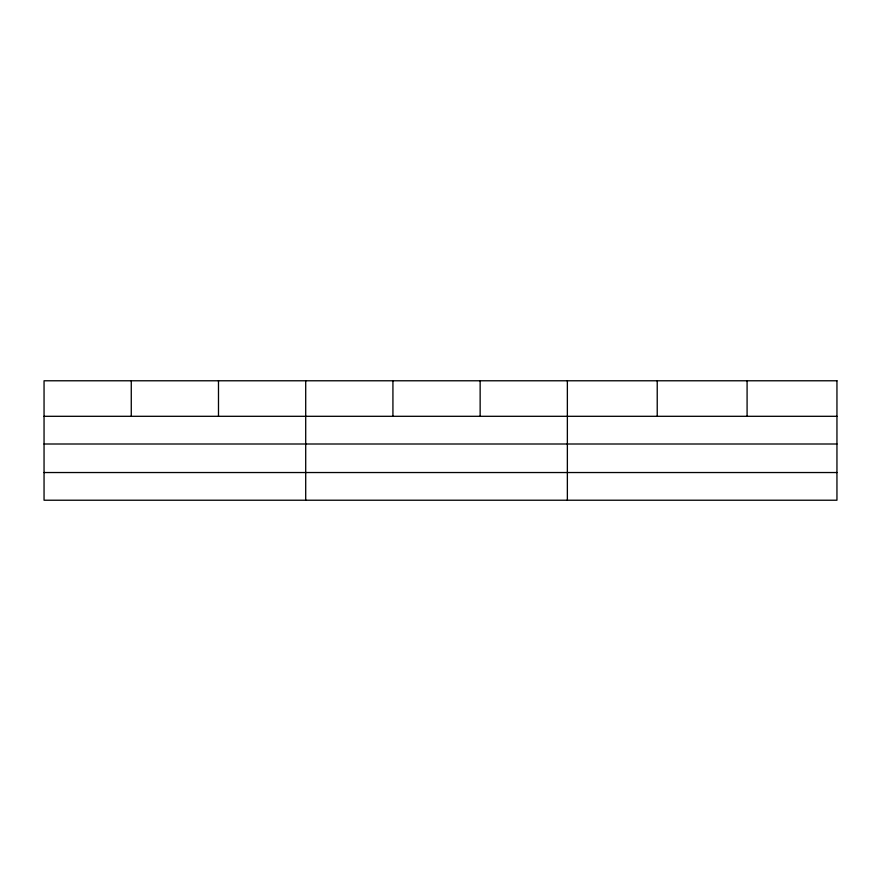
<?xml version="1.0" encoding="UTF-8"?>
<svg xmlns="http://www.w3.org/2000/svg" width="881" height="881" viewBox="0 0 881 881"><rect width="100%" height="100%" fill="white"/><g stroke="black" fill="none" stroke-linecap="round" stroke-linejoin="round"><path stroke-width="1.32" d="M44.05 416.306L836.95 416.306M44.05 444.002L836.95 444.002M44.05 472.535L836.95 472.535M747.088 380.779L747.088 416.306M657.226 380.779L657.226 416.306M567.364 380.779L567.364 500.221M480.145 380.779L480.145 416.306M392.926 380.779L392.926 416.306M305.707 380.779L305.707 500.221M218.488 380.779L218.488 416.306M131.269 380.779L131.269 416.306M836.95 380.779L44.05 380.779L44.05 500.221L836.95 500.221L836.95 380.779"/></g></svg>
